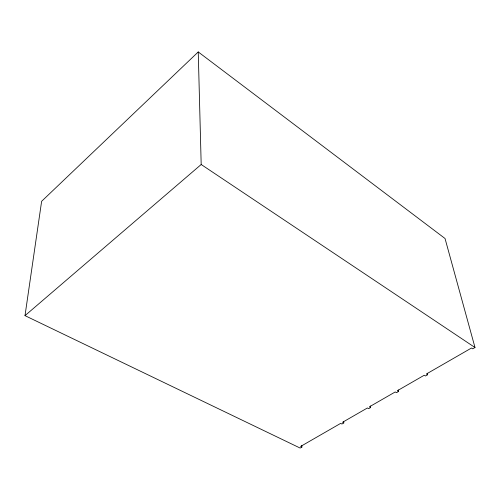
<?xml version="1.0" encoding="UTF-8"?>
<svg xmlns="http://www.w3.org/2000/svg" width="500" height="500" viewBox="0 0 500 500"><rect width="100%" height="100%" fill="white"/><g stroke="black" fill="none" stroke-linecap="round" stroke-linejoin="round"><path stroke-width="0.75" d="M301.913 447.044L300.138 448.062L25 315.644L41.625 201.306L198.244 51.938L445.031 238.5L475 347.525L472.725 348.837L471.5 348.019L426.375 374.006L427.619 374.769L425.487 375.994L424.244 375.238L397.3 390.756L398.55 391.481L396.506 392.656L395.25 391.938L369.381 406.838L370.637 407.531L368.675 408.656L367.413 407.969L342.556 422.287L343.819 422.95L341.925 424.038L340.662 423.375L300.637 446.431L301.913 447.044L301.75 445.506M25 315.644L201.188 164.5L198.244 51.938M201.188 164.5L475 347.525M427.281 373.269L427.619 374.769M398.25 389.95L398.55 391.481M370.381 406.006L370.637 407.531M343.6 421.438L343.819 422.95"/></g></svg>
